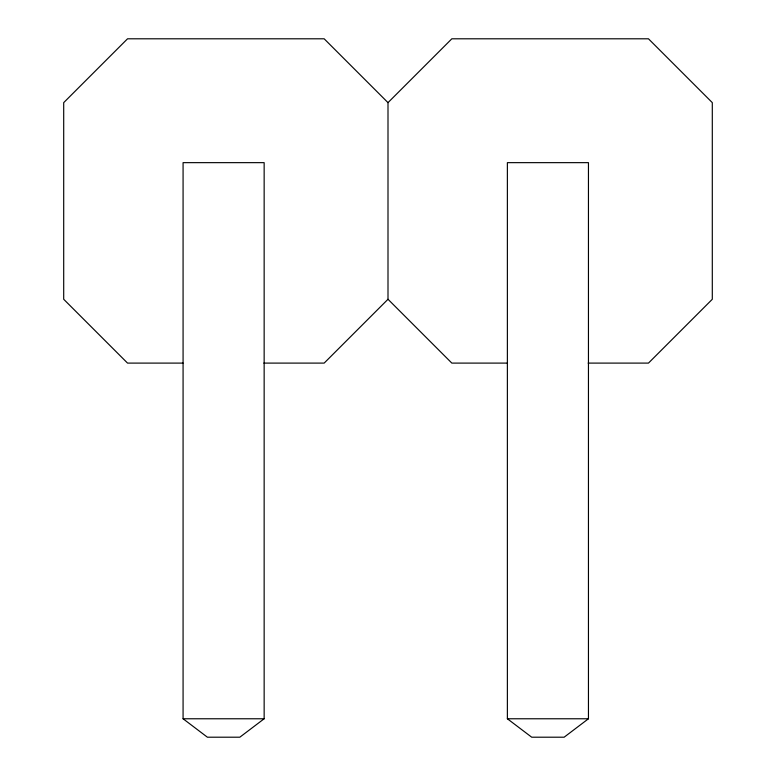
<?xml version="1.0" encoding="UTF-8"?>
<svg xmlns="http://www.w3.org/2000/svg" width="776" height="776" viewBox="0 0 776 776"><rect width="100%" height="100%" fill="white"/><g stroke="black" fill="none" stroke-linecap="round" stroke-linejoin="round"><path stroke-width="1.16" d="M507.329 363.1L451.836 363.1L388 299.264L388 102.636L451.836 38.8L648.464 38.8L712.3 102.636L712.3 299.264L648.464 363.1L588.15 363.1M388 299.264L324.164 363.1L263.85 363.1M264.15 718.77L239.832 737.2L207.396 737.2L183.078 718.77L183.078 162.65L264.15 162.65L264.15 718.77L183.078 718.77M588.45 718.77L564.133 737.2L531.705 737.2L507.378 718.77L507.378 162.65L588.45 162.65L588.45 718.77L507.378 718.77M183.029 363.1L127.536 363.1L63.7 299.264L63.7 102.636L127.536 38.8L324.164 38.8L388 102.636"/></g></svg>
